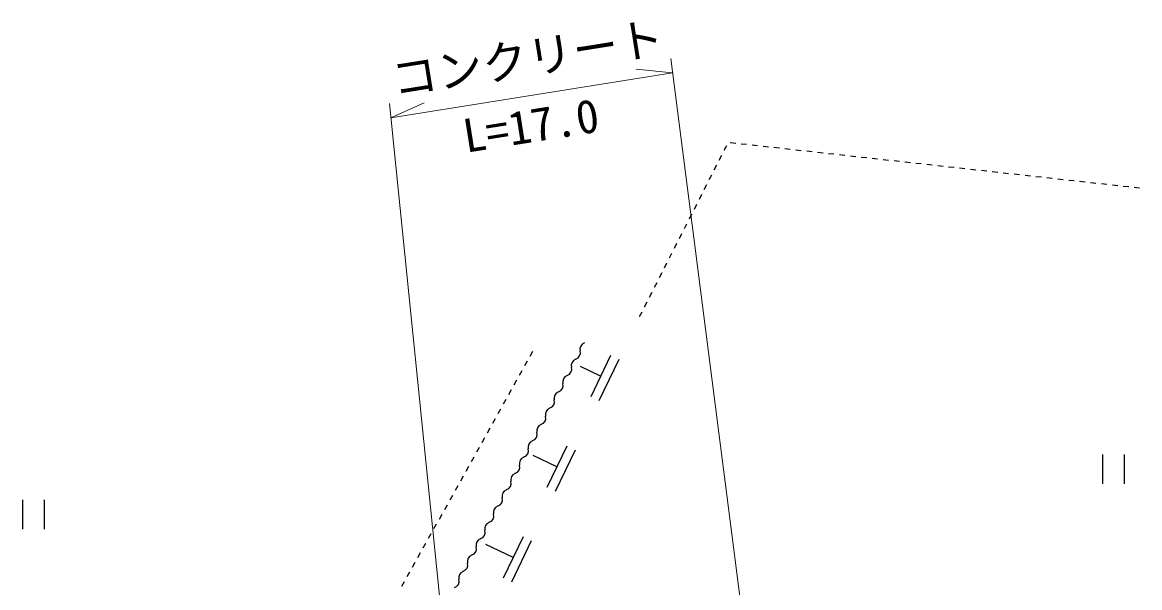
# Model space of a CAD drawing. Units: millimetres, scale not verified. Extents: x 40000 to 680000, y 20000 to 380000.
# Drawn here: x 387888 to 448923, y 302286 to 333185 of the extents above; entities that cross this region are included whole.
import ezdxf
from ezdxf.enums import TextEntityAlignment as Align

# ---------------------------------------------------------------- set-up
doc = ezdxf.new("R2010")
doc.units = ezdxf.units.MM
doc.header["$LTSCALE"] = 1000
doc.layers.add('M-BGD', color=7, linetype='Continuous', lineweight=25)
doc.layers.add('M-STR-HTXT', color=7, linetype='Continuous', lineweight=13)
doc.styles.add('ＭＳ ゴシック', font='')
doc.styles.get('ＭＳ ゴシック').set_extended_font_data('MS Gothic')

msp = doc.modelspace()

# ---------------------------------------------------------------- linework, layer by layer
at = {"layer": 'M-BGD'}
for p, q in [((426560, 326617), (426858, 326584)), ((427157, 326551), (427455, 326518)), ((426230, 326191), (426366, 326458)), ((427753, 326485), (428051, 326452)), ((428349, 326419), (428648, 326386)), ((428946, 326353), (429244, 326320)), ((429542, 326287), (429840, 326254)), ((430138, 326221), (430437, 326188)), ((430735, 326154), (431033, 326121)), ((431331, 326088), (431629, 326055)), ((431927, 326022), (432226, 325989)), ((432524, 325956), (432822, 325923)), ((425686, 325121), (425822, 325389)), ((425958, 325656), (426094, 325923)), ((433120, 325890), (433418, 325857)), ((433716, 325824), (434015, 325791)), ((434313, 325758), (434611, 325725)), ((434909, 325691), (435207, 325658)), ((435505, 325625), (435804, 325592)), ((436102, 325559), (436400, 325526)), ((436698, 325493), (436996, 325460)), ((437294, 325427), (437593, 325394)), ((437891, 325361), (438189, 325328)), ((425414, 324586), (425550, 324854)), ((438487, 325295), (438785, 325262)), ((439084, 325228), (439382, 325195)), ((439680, 325162), (439978, 325129)), ((440276, 325096), (440574, 325063)), ((440873, 325030), (441171, 324997)), ((441469, 324964), (441767, 324931)), ((442065, 324898), (442363, 324865)), ((442662, 324832), (442960, 324799)), ((443258, 324766), (443556, 324732)), ((425142, 324051), (425278, 324319)), ((443854, 324699), (444152, 324666)), ((444451, 324633), (444749, 324600)), ((445047, 324567), (445345, 324534)), ((445643, 324501), (445941, 324468)), ((446240, 324435), (446538, 324402)), ((446836, 324369), (447134, 324336)), ((447432, 324303), (447730, 324269)), ((448029, 324236), (448327, 324203)), ((448625, 324170), (448923, 324137)), ((424870, 323517), (425006, 323784)), ((424598, 322982), (424734, 323249)), ((424326, 322447), (424462, 322714)), ((424054, 321912), (424190, 322180)), ((423510, 320842), (423646, 321110)), ((423782, 321377), (423918, 321645)), ((423239, 320308), (423375, 320575)), ((422967, 319773), (423103, 320040)), ((422695, 319238), (422831, 319505)), ((422423, 318703), (422559, 318971)), ((422151, 318168), (422287, 318436)), ((421879, 317633), (422015, 317901)), ((421607, 317099), (421743, 317366)), ((415630, 314946), (415776, 315208)), ((420022, 314966), (418935, 312715)), ((415338, 314422), (415484, 314684)), ((419479, 313840), (418385, 314369)), ((420473, 314749), (419386, 312497)), ((415046, 313898), (415192, 314160)), ((414462, 312849), (414608, 313112)), ((414754, 313374), (414900, 313636)), ((414170, 312325), (414316, 312587)), ((413878, 311801), (414024, 312063)), ((413586, 311277), (413732, 311539)), ((413294, 310753), (413440, 311015)), ((413003, 310228), (413149, 310491)), ((412711, 309704), (412857, 309966)), ((417088, 308887), (415799, 309509)), ((417631, 310013), (416545, 307762)), ((418082, 309796), (416995, 307544)), ((446885, 309562), (446885, 307962)), ((448085, 309562), (448085, 307962)), ((412127, 308656), (412273, 308918)), ((412419, 309180), (412565, 309442)), ((411835, 308132), (411981, 308394)), ((411543, 307607), (411689, 307870)), ((387888, 307088), (387888, 305488)), ((389088, 307088), (389088, 305488)), ((411251, 307083), (411397, 307345)), ((410959, 306559), (411105, 306821)), ((410667, 306035), (410813, 306297)), ((410083, 304986), (410229, 305249)), ((410375, 305511), (410521, 305773)), ((409792, 304462), (409938, 304724)), ((414697, 303934), (413214, 304650)), ((415240, 305060), (414154, 302808)), ((415691, 304843), (414604, 302591)), ((409500, 303938), (409646, 304200)), ((409208, 303414), (409354, 303676)), ((408916, 302890), (409062, 303152)), ((408624, 302365), (408770, 302628))]:
    msp.add_line(p, q, dxfattribs=at)
for centre, start, end in [((418710, 315321), 108.45796, 195.6636), ((418012, 315126), 288.45796, 15.6636), ((417539, 314233), 288.45796, 15.6636), ((418237, 314429), 108.45796, 195.6636), ((417764, 313537), 108.45796, 195.6636), ((417066, 313341), 288.45796, 15.6636), ((416593, 312449), 288.45796, 15.6636), ((417291, 312645), 108.45796, 195.6636), ((416818, 311752), 108.45796, 195.6636), ((416120, 311557), 288.45796, 15.6636), ((415646, 310664), 288.45796, 15.6636), ((416344, 310860), 108.45796, 195.6636), ((415871, 309968), 108.45796, 195.6636), ((415173, 309772), 288.45796, 15.6636), ((414700, 308880), 288.45796, 15.6636), ((415398, 309076), 108.45796, 195.6636), ((414925, 308183), 108.45796, 195.6636), ((414451, 307291), 108.45796, 195.6636), ((414227, 307987), 288.45796, 15.6636), ((413753, 307095), 288.45796, 15.6636), ((413978, 306399), 108.45796, 195.6636), ((413505, 305506), 108.45796, 195.6636), ((413280, 306203), 288.45796, 15.6636), ((412807, 305311), 288.45796, 15.6636), ((413032, 304614), 108.45796, 195.6636), ((412559, 303722), 108.45796, 195.6636), ((412334, 304418), 288.45796, 15.6636), ((411861, 303526), 288.45796, 15.6636), ((412085, 302830), 108.45796, 195.6636), ((411387, 302634), 288.45796, 15.6636)]:
    msp.add_arc(centre, 362, start, end, dxfattribs=at)
at = {"layer": 'M-STR-HTXT'}
for p, q in [((423306, 331207), (428276, 292452)), ((408020, 327967), (423407, 330418)), ((423407, 330418), (421418, 330625)), ((407940, 328751), (411805, 290791)), ((408020, 327967), (409846, 328782))]:
    msp.add_line(p, q, dxfattribs=at)

# ---------------------------------------------------------------- texts
at = {"layer": 'M-STR-HTXT', "style": 'ＭＳ ゴシック'}
for s, p in [('コンクリート', (408308, 328596)), ('L=17.0', (412205, 325510))]:
    msp.add_text(s, height=1833, rotation=9.051, dxfattribs=at).set_placement(p, align=Align.BOTTOM_LEFT)

doc.saveas('drawing.dxf')
